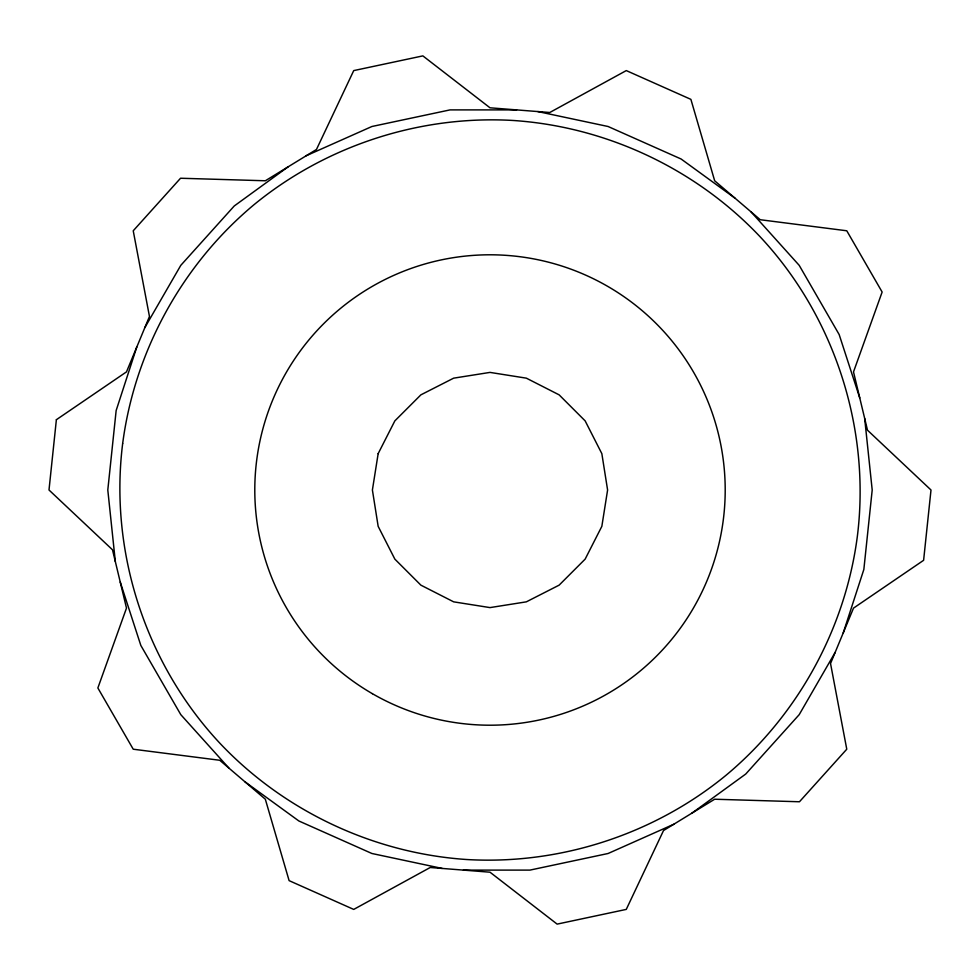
<?xml version="1.0" encoding="UTF-8"?>
<svg xmlns="http://www.w3.org/2000/svg" width="980" height="980" viewBox="0 0 980 980"><rect width="100%" height="100%" fill="white"/><g stroke="black" fill="none" stroke-linecap="round" stroke-linejoin="round"><path stroke-width="1.47" d="M136.747 347.141L116.154 410.534L107.8 490L115.322 561.516M843.253 632.86L863.846 569.466L872.2 490L864.679 418.485M144.844 327.614L180.798 265.347L234.257 205.971L288.194 166.784M835.156 652.386L799.202 714.653L745.743 774.029L691.807 813.216M306.213 155.747L371.898 126.506L450.053 109.895L516.607 109.895M673.787 824.254L608.102 853.494L529.947 870.105L463.393 870.105M537.799 111.561L608.102 126.506L681.1 159.005L735.024 198.193M442.201 868.439L371.898 853.494L298.9 820.995L244.976 781.807M751.072 211.888L799.202 265.347L839.162 334.548L859.742 397.905M228.928 768.112L180.798 714.653L140.838 645.452L120.258 582.096M122.659 443.597C109.123 551.642 145.628 664.011 220.096 743.452C284.188 811.195 373.699 853.311 466.75 859.521C559.85 865.022 653.93 834.458 726.009 775.29C797.634 715.572 845.299 628.878 857.341 536.403C870.877 428.358 834.372 315.989 759.904 236.548C695.812 168.805 606.302 126.69 513.251 120.479C420.151 114.979 326.071 145.542 253.992 204.71C182.366 264.429 134.701 351.122 122.659 443.597M56.375 419.71L49 490L112.504 549.805L126.494 608.102L97.865 687.985L133.231 749.21L219.753 760.272L265.323 799.202L289.112 880.64L353.719 909.416L430.232 867.496L490 872.2L557.142 924.116L626.269 909.403L663.521 830.538L714.641 799.227L799.46 801.763L846.769 749.21L830.538 663.521L853.507 608.127L923.613 560.303L931 490L867.496 430.196L853.507 371.898L882.135 292.028L846.769 230.778L760.247 219.728L714.677 180.798L690.888 99.36L626.281 70.585L549.768 112.504L490 107.8L422.858 55.885L353.731 70.597L316.479 149.462L265.36 180.773L180.541 178.238L133.231 230.778L149.462 316.479L126.494 371.873L56.375 419.71M378.158 453.654L372.4 490L378.158 526.346L394.854 559.127L420.873 585.146L453.654 601.843L490 607.6L526.346 601.843L559.127 585.146L585.146 559.127L601.843 526.346L607.6 490L601.843 453.654L585.146 420.873L559.127 394.854L526.346 378.158L490 372.4L453.654 378.158L420.873 394.854L394.854 420.873L378.158 453.654M372.4 693.693A235.2 235.2 0 0 0 725.2 490A235.2 235.2 0 0 0 372.4 286.307A235.2 235.2 0 0 0 372.4 693.693"/></g></svg>
